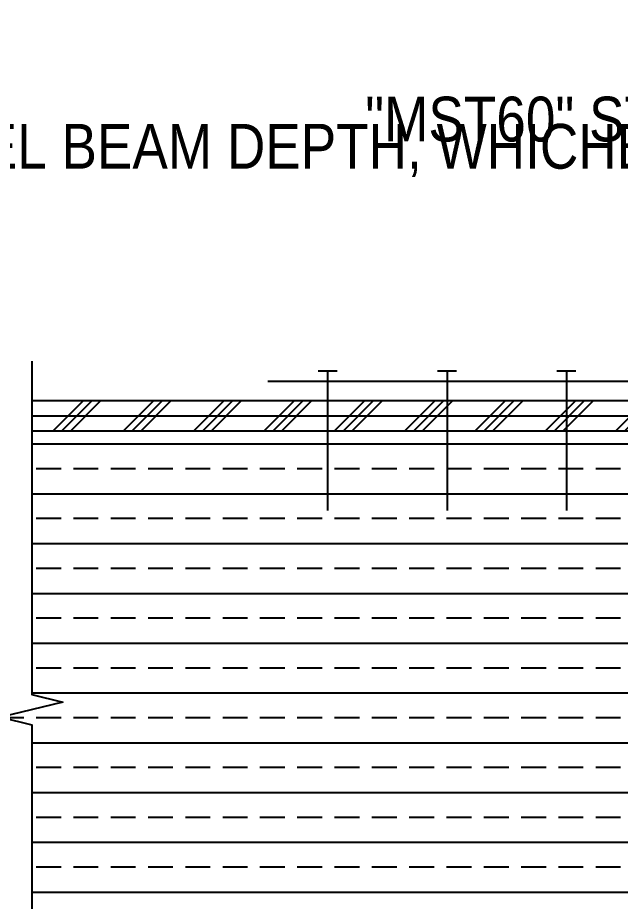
# Model space of a CAD drawing. Header units: inches. Extents: x -16404 to 14624, y -1591 to 16152.
# Drawn here: x -5663.68 to -5648.54, y 8734.34 to 8756.53 of the extents above; entities that cross this region are included whole.
import ezdxf
from ezdxf import colors
from ezdxf.entities.mleader import LeaderData, LeaderLine
from ezdxf.math import Vec2, Vec3

# ---------------------------------------------------------------- set-up
doc = ezdxf.new("R2010")
doc.units = ezdxf.units.IN
doc.header["$LTSCALE"] = 24
doc.header["$MEASUREMENT"] = 0
doc.layers.get('0').update_dxf_attribs({"linetype": 'CONTINUOUS'})
doc.layers.add('DESIGNER COMMENTS', color=221, linetype='CONTINUOUS', plot=False)
for name, color, linetype in [('S-ANNO-NOTE', 4, 'CONTINUOUS'), ('S-BREAK', 2, 'CONTINUOUS'), ('S-NAIL', 2, 'CONTINUOUS'), ('S-STEEL', 4, 'CONTINUOUS'), ('S-WOOD', 3, 'CONTINUOUS')]:
    doc.layers.add(name, color=color, linetype=linetype)
doc.layers.add('S-HATCH1', color=1, linetype='CONTINUOUS', transparency=0.5)
doc.styles.add('Arial', font='arial.ttf', dxfattribs={"width": 0.85})

# ---------------------------------------------------------------- blocks, each defined once
blk = doc.blocks.new('16d')
at = {"color": 3}
blk.add_line((0.241, 0.25), (-0.241, 0.25), dxfattribs=at)
at = {"color": 2}
blk.add_line((0, 0.25), (0, -3.25), dxfattribs=at)

msp = doc.modelspace()

# ---------------------------------------------------------------- hatches: boundary and pattern name
at = {"layer": 'S-HATCH1'}
h = msp.add_hatch(dxfattribs=at)
h.set_pattern_fill('ANSI33', color=252, scale=5, angle=135, style=0)
h.set_pattern_definition([(180, (-14123.8416, 1285.8245), (-1e-16, -1.25), []), (180, (-14124.4666, 1286.4495), (-1e-16, -1.25), [0.625, -0.3125])])
edge = h.paths.add_edge_path()
edge.add_line((-5641.6862, 8745.28023), (-5641.6862, 8745.71429))
edge.add_line((-5641.6862, 8745.71429), (-5641.6862, 8745.76118))
edge.add_arc((-5641.5612, 8745.76118), 0.125, 90, 180, ccw=False)
edge.add_line((-5641.5612, 8745.88618), (-5641.2212, 8745.88618))
edge.add_line((-5641.2212, 8745.88618), (-5641.2212, 8746.15523))
edge.add_line((-5641.2212, 8746.15523), (-5663.32448, 8746.15523))
edge.add_line((-5663.32448, 8746.15523), (-5663.32448, 8739.5338))
edge.add_line((-5663.32448, 8739.5338), (-5662.54612, 8739.34452))
edge.add_line((-5662.54612, 8739.34452), (-5664.10283, 8738.96594))
edge.add_line((-5664.10283, 8738.96594), (-5663.32448, 8738.77666))
edge.add_line((-5663.32448, 8738.77666), (-5663.32448, 8732.15523))
edge.add_line((-5663.32448, 8732.15523), (-5643.3507, 8732.15523))
edge.add_arc((-5643.4362, 8732.15523), 0.0855, 0, 90)
edge.add_line((-5643.4362, 8732.24073), (-5643.4362, 8732.40523))
edge.add_line((-5643.4362, 8732.40523), (-5642.4362, 8737.10986))
edge.add_line((-5642.4362, 8737.10986), (-5642.4362, 8738.00826))
edge.add_line((-5642.4362, 8738.00826), (-5642.4362, 8738.63905))
edge.add_line((-5642.4362, 8738.63905), (-5642.4362, 8742.15523))
edge.add_line((-5642.4362, 8742.15523), (-5641.6862, 8745.28023))
at = {"layer": 'S-WOOD'}
h = msp.add_hatch(dxfattribs=at)
h.set_pattern_fill('PLAST', color=1, scale=5, angle=45, style=0)
h.set_pattern_definition([(45, (-7400.8881, 6549.7612), (-0.8838835, 0.8838835), []), (45, (-7400.9986, 6549.8717), (-0.8838835, 0.8838835), []), (45, (-7401.109, 6549.9822), (-0.8838835, 0.8838835), [])])
h.paths.add_polyline_path([(-5663.32448, 8746.90523), (-5663.32448, 8746.15523), (-5603.45793, 8746.15523), (-5603.45792, 8746.90523)])

# ---------------------------------------------------------------- linework, layer by layer
at = {"layer": 'S-BREAK'}
msp.add_lwpolyline([(-5663.32448, 8747.90523), (-5663.32448, 8739.5338), (-5662.54612, 8739.34452), (-5664.10283, 8738.96594), (-5663.32448, 8738.77666), (-5663.32448, 8731.15716)], dxfattribs=at)
at = {"layer": 'S-STEEL'}
msp.add_lwpolyline([(-5657.3912, 8747.40523), (-5609.3912, 8747.40523)], dxfattribs=at)
at = {"layer": 'S-WOOD', "color": 1}
msp.add_line((-5663.32448, 8746.53023), (-5603.45793, 8746.53023), dxfattribs=at)
at = {"layer": 'S-WOOD'}
for points in [[(-5603.45792, 8746.90523), (-5663.32448, 8746.90523)], [(-5663.32448, 8746.15523), (-5641.1412, 8746.15523), (-5641.1412, 8732.15523), (-5663.32448, 8732.15523)]]:
    msp.add_lwpolyline(points, dxfattribs=at)

# ---------------------------------------------------------------- block references
at = {"layer": 'S-NAIL'}
for p in [(-5655.8912, 8747.40523), (-5652.8912, 8747.40523), (-5649.8912, 8747.40523)]:
    msp.add_blockref('16d', p, dxfattribs=at)

# ---------------------------------------------------------------- leaders
at = {"layer": 'DESIGNER COMMENTS'}
ml = msp.add_multileader_mtext('Standard', dxfattribs=at)
ml.set_content('{\\L\\C256;NEW}', color=4, style='Arial')
ml.set_leader_properties(color=2)
ml.build(insert=Vec2(0, 0))
ml.multileader.update_dxf_attribs({"dogleg_length": 0.36, "arrow_head_size": 1.3125, "scale": 12})
ctx = ml.context
ctx.base_point, ctx.scale, ctx.char_height, ctx.arrow_head_size, ctx.landing_gap_size, ctx.plane_origin = Vec3(-5763.54033, 8768.81856), 12, 3, 1.3125, 1.08, Vec3(-5804.78309, 8473.68794)
notes = []
notes.append((ctx, [(0, (0, 0, 0), (0, 0), (1, 0), 1, [])]))
ctx.mtext.insert, ctx.mtext.width, ctx.mtext.flow_direction = Vec3(-5762.46033, 8770.61856), 16.4652379, 5
ml = msp.add_multileader_mtext('Standard', dxfattribs=at)
ml.set_content('{\\L\\C256;NEW}', color=4, style='Arial')
ml.set_leader_properties(color=2)
ml.build(insert=Vec2(0, 0))
ml.multileader.update_dxf_attribs({"dogleg_length": 0.36, "arrow_head_size": 1.3125, "scale": 12})
ctx = ml.context
ctx.base_point, ctx.scale, ctx.char_height, ctx.arrow_head_size, ctx.landing_gap_size, ctx.plane_origin = Vec3(-5678.54284, 8768.81856), 12, 3, 1.3125, 1.08, Vec3(-5719.78561, 8473.68794)
notes.append((ctx, [(0, (0, 0, 0), (0, 0), (1, 0), 1, [])]))
ctx.mtext.insert, ctx.mtext.width, ctx.mtext.flow_direction = Vec3(-5677.46284, 8770.61856), 16.4652379, 5
at = {"layer": 'S-ANNO-NOTE'}
ml = msp.add_multileader_mtext('Standard', dxfattribs=at)
ml.set_content('\\A1;{\\H0.7x;\\S3#8;}" THICK STEEL CONNECTION PLATE\\P(WIDTH = 1" WIDER THAN COLUMN CAP) (DEPTH = WOOD OR STEEL BEAM DEPTH, WHICHEVER IS LARGER)', color=4, style='Arial')
ml.set_leader_properties(color=2)
ml.build(insert=Vec2(0, 0))
ml.multileader.update_dxf_attribs({"dogleg_length": 0.36, "arrow_head_size": 1.3125, "scale": 12})
ctx = ml.context
ctx.base_point, ctx.scale, ctx.char_height, ctx.arrow_head_size, ctx.landing_gap_size, ctx.plane_origin = Vec3(-5708.2887, 8755.23407), 12, 1.125, 1.3125, 1.08, Vec3(-5753.49548, 9053.5689)
notes.append((ctx, [(0, (1, 1, 0), (-5709.7887, 8755.23407), (1, 0), 1.5, [(0, [(-5721.56456, 8740.87889)], 0, [])])]))
ctx.mtext.insert, ctx.mtext.width, ctx.mtext.flow_direction = Vec3(-5707.2087, 8755.96195), 26.9736838, 5
ml = msp.add_multileader_mtext('Standard', dxfattribs=at)
ml.set_content('\\A1;{\\C4;"MST60" STRAP}', color=4, style='Arial')
ml.set_leader_properties(color=2)
ml.build(insert=Vec2(0, 0))
ml.multileader.update_dxf_attribs({"dogleg_length": 0.36, "arrow_head_size": 1.3125, "scale": 12})
ctx = ml.context
ctx.base_point, ctx.scale, ctx.char_height, ctx.arrow_head_size, ctx.landing_gap_size, ctx.plane_origin = Vec3(-5655.90868, 8753.97287), 12, 1.125, 1.3125, 1.08, Vec3(-5598.36439, 9058.51297)
ctx.text_align_type = 2
notes.append((ctx, [(0, (1, 1, 0), (-5642.28893, 8753.97287), (-1, 0), 1.5, [(0, [(-5637.52802, 8747.40523)], 0, [])])]))
ctx.mtext.insert, ctx.mtext.width, ctx.mtext.alignment, ctx.mtext.flow_direction = Vec3(-5644.86893, 8754.54496), 17.2583386, 3, 5
for ctx, leaders in notes:
    for number, flags, end, landing, length, lines in leaders:
        leader = LeaderData()
        leader.index, (leader.has_last_leader_line, leader.has_dogleg_vector, leader.attachment_direction) = number, flags
        leader.last_leader_point, leader.dogleg_vector, leader.dogleg_length = Vec3(end), Vec3(landing), length
        for number, points, colour, breaks in lines:
            line = LeaderLine()
            line.index, line.vertices, line.color, line.breaks = number, Vec3.list(points), colors.encode_raw_color(colour), breaks
            leader.lines.append(line)
        ctx.leaders.append(leader)

doc.saveas('drawing.dxf')
